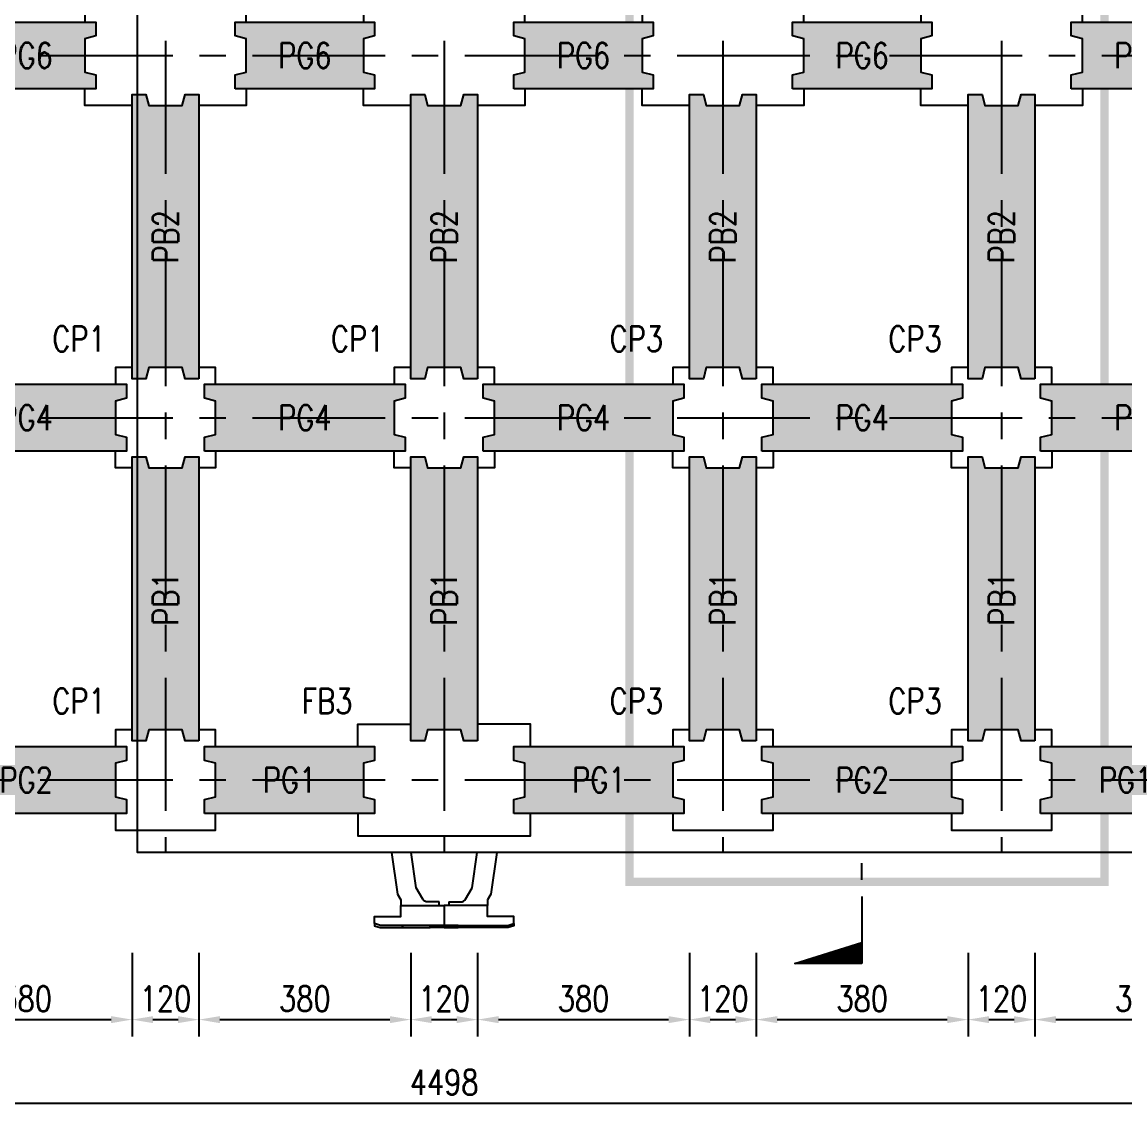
# Model space of a CAD drawing. Extents: x -3697 to 31808, y -9561 to -1274.
# Drawn here: x 22544 to 24522, y -6285 to -4315 of the extents above; entities that cross this region are included whole.
import ezdxf
from ezdxf.enums import TextEntityAlignment as Align

# ---------------------------------------------------------------- set-up
doc = ezdxf.new("R2010")
doc.units = 0
doc.header["$LTSCALE"] = 0.05
doc.linetypes.add('CENTER', pattern=[50.8, 31.75, -6.35, 6.35, -6.35])
doc.linetypes.add('DASHED', pattern=[19.05, 12.7, -6.35])
doc.layers.get('0').update_dxf_attribs({"linetype": 'CONTINUOUS'})
doc.layers.get('Defpoints').update_dxf_attribs({"linetype": 'CONTINUOUS'})
for name, color, linetype in [('DIM_03', 1, 'CONTINUOUS'), ('HB_0', 7, 'CONTINUOUS'), ('HB_DIM', 1, 'CONTINUOUS'), ('場鑄梁', 4, 'CONTINUOUS'), ('場鑄梁_虛線', 4, 'CONTINUOUS'), ('底圖', 7, 'CONTINUOUS'), ('防舷材', 7, 'CONTINUOUS'), ('預鑄梁', 7, 'CONTINUOUS'), ('預鑄梁_HATCH', 253, 'CONTINUOUS'), ('預鑄梁_TXT', 2, 'CONTINUOUS'), ('預鑄梁_外緣', 7, 'CONTINUOUS'), ('預鑄樁帽', 6, 'CONTINUOUS'), ('預鑄樁帽_TXT', 2, 'CONTINUOUS')]:
    doc.layers.add(name, color=color, linetype=linetype)
doc.layers.get('預鑄樁帽').off()
doc.styles.get("Standard").update_dxf_attribs({"font": 'ROMANS.shx', "width": 0.8, "bigfont": 'lchinap.shx'})
doc.styles.add('結構平面-V3$0$STANDARD', font='ROMANS', dxfattribs={"width": 0.8, "bigfont": 'LCHINA.shx'})
doc.dimstyles.new('150cm', dxfattribs={"dimscale": 15, "dimtxt": 3, "dimasz": 2.5, "dimexe": 2, "dimexo": 2, "dimgap": 1, "dimtad": 1, "dimdsep": 46, "dimtxsty": 'Standard', "dimcen": 0, "dimclrt": 2, "dimadec": 0, "dimazin": 0, "dimtfac": 1, "dimtix": 1, "dimtmove": 2, "dimatfit": 3, "dimfxl": 0, "dimtolj": 1, "dimtzin": 0, "dimarcsym": 0})

# ---------------------------------------------------------------- blocks, each defined once
blk = doc.blocks.new('*D195')
at = {"layer": 'Defpoints', "color": 0}
for p in [(22360.9, -5955.3), (22740.9, -5955.3), (22740.9, -6105.3)]:
    blk.add_point(p, dxfattribs=at)
at = {"layer": 'HB_DIM', "color": 0, "lineweight": -2}
for p, q in [((22360.9, -5985.3), (22360.9, -6135.3)), ((22740.9, -5985.3), (22740.9, -6135.3)), ((22398.4, -6105.3), (22703.4, -6105.3))]:
    blk.add_line(p, q, dxfattribs=at)
at = {"layer": 'HB_DIM', "color": 0}
for points in [[(22398.4, -6099.1), (22398.4, -6111.6), (22360.9, -6105.3)], [(22703.4, -6099.1), (22703.4, -6111.6), (22740.9, -6105.3)]]:
    blk.add_solid(points, dxfattribs=at)
at = {"layer": 'HB_DIM', "color": 2, "insert": (22550.9, -6067.8), "char_height": 45, "attachment_point": 5}
blk.add_mtext('\\A1;380', dxfattribs=at)
blk = doc.blocks.new('*D196')
at = {"layer": 'Defpoints', "color": 0}
for p in [(22740.9, -5955.3), (22860.9, -5955.3), (22860.9, -6105.3)]:
    blk.add_point(p, dxfattribs=at)
at = {"layer": 'HB_DIM', "color": 0, "lineweight": -2}
for p, q in [((22740.9, -5985.3), (22740.9, -6135.3)), ((22860.9, -5985.3), (22860.9, -6135.3)), ((22778.4, -6105.3), (22823.4, -6105.3))]:
    blk.add_line(p, q, dxfattribs=at)
at = {"layer": 'HB_DIM', "color": 0}
for points in [[(22778.4, -6099.1), (22778.4, -6111.6), (22740.9, -6105.3)], [(22823.4, -6099.1), (22823.4, -6111.6), (22860.9, -6105.3)]]:
    blk.add_solid(points, dxfattribs=at)
at = {"layer": 'HB_DIM', "color": 2, "insert": (22800.9, -6067.8), "char_height": 45, "attachment_point": 5}
blk.add_mtext('\\A1;120', dxfattribs=at)
blk = doc.blocks.new('*D197')
at = {"layer": 'Defpoints', "color": 0}
for p in [(22860.9, -5955.3), (23240.9, -5955.3), (23240.9, -6105.3)]:
    blk.add_point(p, dxfattribs=at)
at = {"layer": 'HB_DIM', "color": 0, "lineweight": -2}
for p, q in [((22860.9, -5985.3), (22860.9, -6135.3)), ((23240.9, -5985.3), (23240.9, -6135.3)), ((22898.4, -6105.3), (23203.4, -6105.3))]:
    blk.add_line(p, q, dxfattribs=at)
at = {"layer": 'HB_DIM', "color": 0}
for points in [[(22898.4, -6099.1), (22898.4, -6111.6), (22860.9, -6105.3)], [(23203.4, -6099.1), (23203.4, -6111.6), (23240.9, -6105.3)]]:
    blk.add_solid(points, dxfattribs=at)
at = {"layer": 'HB_DIM', "color": 2, "insert": (23050.9, -6067.8), "char_height": 45, "attachment_point": 5}
blk.add_mtext('\\A1;380', dxfattribs=at)
blk = doc.blocks.new('*D198')
at = {"layer": 'Defpoints', "color": 0}
for p in [(23240.9, -5955.3), (23360.9, -5955.3), (23360.9, -6105.3)]:
    blk.add_point(p, dxfattribs=at)
at = {"layer": 'HB_DIM', "color": 0, "lineweight": -2}
for p, q in [((23240.9, -5985.3), (23240.9, -6135.3)), ((23360.9, -5985.3), (23360.9, -6135.3)), ((23278.4, -6105.3), (23323.4, -6105.3))]:
    blk.add_line(p, q, dxfattribs=at)
at = {"layer": 'HB_DIM', "color": 0}
for points in [[(23278.4, -6099.1), (23278.4, -6111.6), (23240.9, -6105.3)], [(23323.4, -6099.1), (23323.4, -6111.6), (23360.9, -6105.3)]]:
    blk.add_solid(points, dxfattribs=at)
at = {"layer": 'HB_DIM', "color": 2, "insert": (23300.9, -6067.8), "char_height": 45, "attachment_point": 5}
blk.add_mtext('\\A1;120', dxfattribs=at)
blk = doc.blocks.new('*D199')
at = {"layer": 'Defpoints', "color": 0}
for p in [(23360.9, -5955.3), (23740.9, -5955.3), (23740.9, -6105.3)]:
    blk.add_point(p, dxfattribs=at)
at = {"layer": 'HB_DIM', "color": 0, "lineweight": -2}
for p, q in [((23360.9, -5985.3), (23360.9, -6135.3)), ((23740.9, -5985.3), (23740.9, -6135.3)), ((23398.4, -6105.3), (23703.4, -6105.3))]:
    blk.add_line(p, q, dxfattribs=at)
at = {"layer": 'HB_DIM', "color": 0}
for points in [[(23398.4, -6099.1), (23398.4, -6111.6), (23360.9, -6105.3)], [(23703.4, -6099.1), (23703.4, -6111.6), (23740.9, -6105.3)]]:
    blk.add_solid(points, dxfattribs=at)
at = {"layer": 'HB_DIM', "color": 2, "insert": (23550.9, -6067.8), "char_height": 45, "attachment_point": 5}
blk.add_mtext('\\A1;380', dxfattribs=at)
blk = doc.blocks.new('*D200')
at = {"layer": 'Defpoints', "color": 0}
for p in [(23740.9, -5955.3), (23860.9, -5955.3), (23860.9, -6105.3)]:
    blk.add_point(p, dxfattribs=at)
at = {"layer": 'HB_DIM', "color": 0, "lineweight": -2}
for p, q in [((23740.9, -5985.3), (23740.9, -6135.3)), ((23860.9, -5985.3), (23860.9, -6135.3)), ((23778.4, -6105.3), (23823.4, -6105.3))]:
    blk.add_line(p, q, dxfattribs=at)
at = {"layer": 'HB_DIM', "color": 0}
for points in [[(23778.4, -6099.1), (23778.4, -6111.6), (23740.9, -6105.3)], [(23823.4, -6099.1), (23823.4, -6111.6), (23860.9, -6105.3)]]:
    blk.add_solid(points, dxfattribs=at)
at = {"layer": 'HB_DIM', "color": 2, "insert": (23800.9, -6067.8), "char_height": 45, "attachment_point": 5}
blk.add_mtext('\\A1;120', dxfattribs=at)
blk = doc.blocks.new('*D201')
at = {"layer": 'Defpoints', "color": 0}
for p in [(23860.9, -5955.3), (24240.9, -5955.3), (24240.9, -6105.3)]:
    blk.add_point(p, dxfattribs=at)
at = {"layer": 'HB_DIM', "color": 0, "lineweight": -2}
for p, q in [((23860.9, -5985.3), (23860.9, -6135.3)), ((24240.9, -5985.3), (24240.9, -6135.3)), ((23898.4, -6105.3), (24203.4, -6105.3))]:
    blk.add_line(p, q, dxfattribs=at)
at = {"layer": 'HB_DIM', "color": 0}
for points in [[(23898.4, -6099.1), (23898.4, -6111.6), (23860.9, -6105.3)], [(24203.4, -6099.1), (24203.4, -6111.6), (24240.9, -6105.3)]]:
    blk.add_solid(points, dxfattribs=at)
at = {"layer": 'HB_DIM', "color": 2, "insert": (24050.9, -6067.8), "char_height": 45, "attachment_point": 5}
blk.add_mtext('\\A1;380', dxfattribs=at)
blk = doc.blocks.new('*D202')
at = {"layer": 'Defpoints', "color": 0}
for p in [(24240.9, -5955.3), (24360.9, -5955.3), (24360.9, -6105.3)]:
    blk.add_point(p, dxfattribs=at)
at = {"layer": 'HB_DIM', "color": 0, "lineweight": -2}
for p, q in [((24240.9, -5985.3), (24240.9, -6135.3)), ((24360.9, -5985.3), (24360.9, -6135.3)), ((24278.4, -6105.3), (24323.4, -6105.3))]:
    blk.add_line(p, q, dxfattribs=at)
at = {"layer": 'HB_DIM', "color": 0}
for points in [[(24278.4, -6099.1), (24278.4, -6111.6), (24240.9, -6105.3)], [(24323.4, -6099.1), (24323.4, -6111.6), (24360.9, -6105.3)]]:
    blk.add_solid(points, dxfattribs=at)
at = {"layer": 'HB_DIM', "color": 2, "insert": (24300.9, -6067.8), "char_height": 45, "attachment_point": 5}
blk.add_mtext('\\A1;120', dxfattribs=at)
blk = doc.blocks.new('*D203')
at = {"layer": 'Defpoints', "color": 0}
for p in [(24360.9, -5955.3), (24740.9, -5955.3), (24740.9, -6105.3)]:
    blk.add_point(p, dxfattribs=at)
at = {"layer": 'HB_DIM', "color": 0, "lineweight": -2}
for p, q in [((24360.9, -5985.3), (24360.9, -6135.3)), ((24740.9, -5985.3), (24740.9, -6135.3)), ((24398.4, -6105.3), (24703.4, -6105.3))]:
    blk.add_line(p, q, dxfattribs=at)
at = {"layer": 'HB_DIM', "color": 0}
for points in [[(24398.4, -6099.1), (24398.4, -6111.6), (24360.9, -6105.3)], [(24703.4, -6099.1), (24703.4, -6111.6), (24740.9, -6105.3)]]:
    blk.add_solid(points, dxfattribs=at)
at = {"layer": 'HB_DIM', "color": 2, "insert": (24550.9, -6067.8), "char_height": 45, "attachment_point": 5}
blk.add_mtext('\\A1;380', dxfattribs=at)
blk = doc.blocks.new('*D208')
at = {"layer": 'Defpoints', "color": 0}
for p in [(21051.9, -5805.3), (25549.9, -5805.3), (25549.9, -6255.3)]:
    blk.add_point(p, dxfattribs=at)
at = {"layer": 'HB_DIM', "color": 0, "lineweight": -2}
for p, q in [((21051.9, -5835.3), (21051.9, -6285.3)), ((25549.9, -5835.3), (25549.9, -6285.3)), ((21089.4, -6255.3), (25512.4, -6255.3))]:
    blk.add_line(p, q, dxfattribs=at)
at = {"layer": 'HB_DIM', "color": 0}
for points in [[(21089.4, -6249.1), (21089.4, -6261.6), (21051.9, -6255.3)], [(25512.4, -6249.1), (25512.4, -6261.6), (25549.9, -6255.3)]]:
    blk.add_solid(points, dxfattribs=at)
at = {"layer": 'HB_DIM', "color": 2, "insert": (23300.9, -6217.8), "char_height": 45, "attachment_point": 5}
blk.add_mtext('\\A1;4498', dxfattribs=at)
blk = doc.blocks.new('HP1250-flat-1')
at = {"color": 7, "linetype": 'Continuous'}
for points in [[(-0.947, 1.35), (-0.838, 0.601), (-0.78, 0.5), (-0.78, 0.4)], [(0.947, 1.35), (0.838, 0.601), (0.78, 0.5), (0.78, 0.4)]]:
    blk.add_lwpolyline(points, dxfattribs=at)
for points in [[(-0.09, 0.4), (-0.09, 0.457, 0.414214), (-0.095, 0.462), (-0.298, 0.462, -0.272631), (-0.385, 0.512), (-0.5, 0.715), (-0.594, 1.35)], [(0.09, 0.4), (0.09, 0.457, -0.414214), (0.095, 0.462), (0.298, 0.462, 0.272631), (0.385, 0.512), (0.5, 0.715), (0.594, 1.35)]]:
    blk.add_lwpolyline(points, format="xyb", dxfattribs=at)
for points in [[(0, 0.4), (0, 0.04), (-1.144, 0.04), (-1.25, 0.072), (-1.25, 0.2), (-0.78, 0.2), (-0.78, 0.4)], [(0, 0.4), (0, 0.04), (1.144, 0.04), (1.25, 0.072), (1.25, 0.2), (0.78, 0.2), (0.78, 0.4)], [(-1.15, 0), (-0.75, 0), (-0.75, 0.04), (-1.144, 0.04), (-1.25, 0.072), (-1.25, 0.03)], [(-0.75, 0.04), (-0.75, 0), (-0.25, 0), (-0.25, 0.04)], [(0, 0.04), (0, 0), (-0.25, 0), (-0.25, 0.04)], [(0, 0.04), (0, 0), (0.25, 0), (0.25, 0.04)], [(0.75, 0.04), (0.75, 0), (0.25, 0), (0.25, 0.04)], [(1.15, 0), (0.75, 0), (0.75, 0.04), (1.144, 0.04), (1.25, 0.072), (1.25, 0.03)]]:
    blk.add_lwpolyline(points, close=True, dxfattribs=at)
blk = doc.blocks.new('PG1')
at = {"layer": '預鑄梁_HATCH'}
blk.add_hatch(color=256, dxfattribs=at).paths.add_polyline_path([(0, 25), (0, 0), (305, 0), (305, 25), (285, 30), (285, 90), (305, 95), (305, 120), (0, 120), (0, 95), (20, 90), (20, 30)])
at = {"layer": '預鑄梁', "linetype": 'DASHED', "ltscale": 50}
blk.add_lwpolyline([(0, 0), (0, 25), (20, 30), (20, 90), (0, 95), (0, 120), (305, 120), (305, 95), (285, 90), (285, 30), (305, 25), (305, 0), (0, 0)], dxfattribs=at)
at = {"layer": '預鑄梁_外緣'}
blk.add_lwpolyline([(0, 0), (0, 25), (20, 30), (20, 90), (0, 95), (0, 120), (305, 120), (305, 95), (285, 90), (285, 30), (305, 25), (305, 0), (0, 0)], dxfattribs=at)
at = {"layer": '預鑄梁_TXT', "linetype": 'Continuous', "style": '結構平面-V3$0$STANDARD', "width": 0.8}
blk.add_text('PG1', height=45, rotation=0, dxfattribs=at).set_placement((152.5, 60), align=Align.MIDDLE)
blk = doc.blocks.new('PG2')
at = {"layer": '預鑄梁_HATCH'}
blk.add_hatch(color=256, dxfattribs=at).paths.add_polyline_path([(0, 25), (0, 0), (360, 0), (360, 25), (340, 30), (340, 90), (360, 95), (360, 120), (0, 120), (0, 95), (20, 90), (20, 30)])
at = {"layer": '預鑄梁', "linetype": 'DASHED', "ltscale": 50}
blk.add_lwpolyline([(0, 0), (0, 25), (20, 30), (20, 90), (0, 95), (0, 120), (360, 120), (360, 95), (340, 90), (340, 30), (360, 25), (360, 0), (0, 0)], dxfattribs=at)
at = {"layer": '預鑄梁_外緣'}
blk.add_lwpolyline([(0, 0), (0, 25), (20, 30), (20, 90), (0, 95), (0, 120), (360, 120), (360, 95), (340, 90), (340, 30), (360, 25), (360, 0), (0, 0)], dxfattribs=at)
at = {"layer": '預鑄梁_TXT', "linetype": 'Continuous', "style": '結構平面-V3$0$STANDARD', "width": 0.8}
blk.add_text('PG2', height=45, rotation=0, dxfattribs=at).set_placement((180, 60), align=Align.MIDDLE)
blk = doc.blocks.new('PG4')
at = {"layer": '預鑄梁_HATCH'}
blk.add_hatch(color=256, dxfattribs=at).paths.add_polyline_path([(0, 25), (0, 0), (360, 0), (360, 25), (340, 30), (340, 90), (360, 95), (360, 120), (0, 120), (0, 95), (20, 90), (20, 30)])
at = {"layer": '預鑄梁', "linetype": 'DASHED', "ltscale": 50}
blk.add_lwpolyline([(0, 0), (0, 25), (20, 30), (20, 90), (0, 95), (0, 120), (360, 120), (360, 95), (340, 90), (340, 30), (360, 25), (360, 0), (0, 0)], dxfattribs=at)
at = {"layer": '預鑄梁_外緣'}
blk.add_lwpolyline([(0, 0), (0, 25), (20, 30), (20, 90), (0, 95), (0, 120), (360, 120), (360, 95), (340, 90), (340, 30), (360, 25), (360, 0), (0, 0)], dxfattribs=at)
at = {"layer": '預鑄梁_TXT', "linetype": 'Continuous', "style": '結構平面-V3$0$STANDARD', "width": 0.8}
blk.add_text('PG4', height=45, rotation=0, dxfattribs=at).set_placement((180, 60), align=Align.MIDDLE)
blk = doc.blocks.new('PG6')
at = {"layer": '預鑄梁_HATCH'}
blk.add_hatch(color=256, dxfattribs=at).paths.add_polyline_path([(250, 0), (250, 25), (230, 30), (230, 90), (250, 95), (250, 120), (0, 120), (0, 95), (20, 90), (20, 30), (0, 25), (0, 0)])
at = {"layer": '預鑄梁', "linetype": 'DASHED', "ltscale": 50}
blk.add_lwpolyline([(0, 0), (0, 25), (20, 30), (20, 90), (0, 95), (0, 120), (250, 120), (250, 95), (230, 90), (230, 30), (250, 25), (250, 0), (0, 0)], dxfattribs=at)
at = {"layer": '預鑄梁_外緣'}
blk.add_lwpolyline([(0, 0), (0, 25), (20, 30), (20, 90), (0, 95), (0, 120), (250, 120), (250, 95), (230, 90), (230, 30), (250, 25), (250, 0), (0, 0)], dxfattribs=at)
at = {"layer": '預鑄梁_TXT', "linetype": 'Continuous', "style": '結構平面-V3$0$STANDARD', "width": 0.8}
blk.add_text('PG6', height=45, rotation=0, dxfattribs=at).set_placement((125, 60), align=Align.MIDDLE)
blk = doc.blocks.new('PB1')
at = {"layer": '預鑄梁_HATCH'}
blk.add_hatch(color=256, dxfattribs=at).paths.add_polyline_path([(-25, 0), (0, 0), (0, 510), (-25, 510), (-30, 490), (-90, 490), (-95, 510), (-120, 510), (-120, 0), (-95, 0), (-90, 20), (-30, 20)])
at = {"layer": '預鑄梁', "linetype": 'DASHED', "ltscale": 50}
blk.add_lwpolyline([(0, 0), (-25, 0), (-30, 20), (-90, 20), (-95, 0), (-120, 0), (-120, 510), (-95, 510), (-90, 490), (-30, 490), (-25, 510), (0, 510), (0, 0)], dxfattribs=at)
at = {"layer": '預鑄梁_外緣'}
blk.add_lwpolyline([(0, 0), (-25, 0), (-30, 20), (-90, 20), (-95, 0), (-120, 0), (-120, 510), (-95, 510), (-90, 490), (-30, 490), (-25, 510), (0, 510), (0, 0)], dxfattribs=at)
at = {"layer": '預鑄梁_TXT', "linetype": 'Continuous', "style": '結構平面-V3$0$STANDARD', "width": 0.8}
blk.add_text('PB1', height=45, rotation=90, dxfattribs=at).set_placement((-60, 255), align=Align.MIDDLE)
blk = doc.blocks.new('PB2')
at = {"layer": '預鑄梁_HATCH'}
blk.add_hatch(color=256, dxfattribs=at).paths.add_polyline_path([(-25, 0), (0, 0), (0, 510), (-25, 510), (-30, 490), (-90, 490), (-95, 510), (-120, 510), (-120, 0), (-95, 0), (-90, 20), (-30, 20)])
at = {"layer": '預鑄梁', "linetype": 'DASHED', "ltscale": 50}
blk.add_lwpolyline([(0, 0), (-25, 0), (-30, 20), (-90, 20), (-95, 0), (-120, 0), (-120, 510), (-95, 510), (-90, 490), (-30, 490), (-25, 510), (0, 510), (0, 0)], dxfattribs=at)
at = {"layer": '預鑄梁_外緣'}
blk.add_lwpolyline([(0, 0), (-25, 0), (-30, 20), (-90, 20), (-95, 0), (-120, 0), (-120, 510), (-95, 510), (-90, 490), (-30, 490), (-25, 510), (0, 510), (0, 0)], dxfattribs=at)
at = {"layer": '預鑄梁_TXT', "linetype": 'Continuous', "style": '結構平面-V3$0$STANDARD', "width": 0.8}
blk.add_text('PB2', height=45, rotation=90, dxfattribs=at).set_placement((-60, 255), align=Align.MIDDLE)
blk = doc.blocks.new('CP1')
at = {"layer": '預鑄樁帽_TXT', "linetype": 'Continuous', "width": 0.8}
blk.add_text('CP1', height=45, dxfattribs=at).set_placement((-255.3, 241.6), align=Align.MIDDLE)
blk = doc.blocks.new('CP3')
at = {"layer": '預鑄樁帽_TXT', "linetype": 'Continuous', "width": 0.8}
blk.add_text('CP3', height=45, dxfattribs=at).set_placement((-255.3, 241.6), align=Align.MIDDLE)
blk = doc.blocks.new('FB3')
at = {"layer": '預鑄樁帽_TXT', "linetype": 'Continuous', "width": 0.8}
blk.add_text('FB3', height=45, dxfattribs=at).set_placement((-365.3, 241.6), align=Align.MIDDLE)
blk = doc.blocks.new('*X332')
at = {"color": 0, "linetype": 'Continuous'}
for p, q in [((81.65, 269.21), (82.89, 270.45)), ((81.83, 269.21), (83.14, 270.53)), ((82, 269.21), (83.4, 270.61)), ((82.18, 269.21), (83.66, 270.69)), ((82.36, 269.21), (83.91, 270.77)), ((82.53, 269.21), (84.17, 270.85)), ((82.71, 269.21), (84.43, 270.93)), ((82.89, 269.21), (84.69, 271.01)), ((83.06, 269.21), (84.94, 271.09)), ((83.24, 269.21), (85.2, 271.17)), ((83.42, 269.21), (85.46, 271.25)), ((83.59, 269.21), (85.71, 271.33)), ((83.77, 269.21), (85.97, 271.41)), ((83.95, 269.21), (86.23, 271.49)), ((84.12, 269.21), (86.49, 271.57)), ((84.3, 269.21), (86.74, 271.65)), ((84.48, 269.21), (86.93, 271.66)), ((84.65, 269.21), (86.93, 271.48)), ((84.83, 269.21), (86.93, 271.31)), ((85.01, 269.21), (86.93, 271.13)), ((85.19, 269.21), (86.93, 270.95)), ((85.36, 269.21), (86.93, 270.78)), ((85.54, 269.21), (86.93, 270.6)), ((79, 269.21), (79.03, 269.24)), ((79.17, 269.21), (79.29, 269.32)), ((79.35, 269.21), (79.54, 269.4)), ((79.53, 269.21), (79.8, 269.48)), ((79.71, 269.21), (80.06, 269.56)), ((79.88, 269.21), (80.31, 269.64)), ((80.06, 269.21), (80.57, 269.72)), ((80.24, 269.21), (80.83, 269.8)), ((80.41, 269.21), (81.09, 269.88)), ((80.59, 269.21), (81.34, 269.96)), ((80.77, 269.21), (81.6, 270.04)), ((80.94, 269.21), (81.86, 270.12)), ((81.12, 269.21), (82.11, 270.2)), ((81.3, 269.21), (82.37, 270.29)), ((81.47, 269.21), (82.63, 270.37)), ((85.72, 269.21), (86.93, 270.42)), ((85.89, 269.21), (86.93, 270.25)), ((86.07, 269.21), (86.93, 270.07)), ((86.25, 269.21), (86.93, 269.89)), ((86.42, 269.21), (86.93, 269.72)), ((86.6, 269.21), (86.93, 269.54)), ((86.78, 269.21), (86.93, 269.36))]:
    blk.add_line(p, q, dxfattribs=at)
blk = doc.blocks.new('SEND-n')
at = {"color": 3}
for p, q in [((8, 0), (0, 0)), ((10, 0), (12, 0))]:
    blk.add_line(p, q, dxfattribs=at)
at = {"color": 2, "linetype": 'Continuous'}
blk.add_lwpolyline([(0, 0), (0, 8), (2.5, 0)], close=True, dxfattribs=at)
at = {"color": 2, "linetype": 'Continuous', "rotation": 270}
blk.add_blockref('*X332', (-269.21, 86.93), dxfattribs=at)
blk = doc.blocks.new('碼頭結構總配置圖')
at = {"layer": '場鑄梁'}
for points in [[(22740.9, -4285.3), (22655.9, -4285.3), (22655.9, -4315.3)], [(22945.9, -4315.3), (22945.9, -4285.3), (22860.9, -4285.3)], [(23240.9, -4285.3), (23155.9, -4285.3), (23155.9, -4315.3)], [(23445.9, -4315.3), (23445.9, -4285.3), (23360.9, -4285.3)], [(23740.9, -4285.3), (23655.9, -4285.3), (23655.9, -4315.3)], [(23945.9, -4315.3), (23945.9, -4285.3), (23860.9, -4285.3)], [(24240.9, -4285.3), (24155.9, -4285.3), (24155.9, -4315.3)], [(24445.9, -4315.3), (24445.9, -4285.3), (24360.9, -4285.3)], [(22740.9, -4465.3), (22655.9, -4465.3), (22655.9, -4435.3)], [(22945.9, -4435.3), (22945.9, -4465.3), (22860.9, -4465.3)], [(23240.9, -4465.3), (23155.9, -4465.3), (23155.9, -4435.3)], [(23445.9, -4435.3), (23445.9, -4465.3), (23360.9, -4465.3)], [(23740.9, -4465.3), (23655.9, -4465.3), (23655.9, -4435.3)], [(23945.9, -4435.3), (23945.9, -4465.3), (23860.9, -4465.3)], [(24240.9, -4465.3), (24155.9, -4465.3), (24155.9, -4435.3)], [(24445.9, -4435.3), (24445.9, -4465.3), (24360.9, -4465.3)], [(22740.9, -4935.3), (22710.9, -4935.3), (22710.9, -4965.3)], [(22890.9, -4965.3), (22890.9, -4935.3), (22860.9, -4935.3)], [(23240.9, -4935.3), (23210.9, -4935.3), (23210.9, -4965.3)], [(23390.9, -4965.3), (23390.9, -4935.3), (23360.9, -4935.3)], [(23740.9, -4935.3), (23710.9, -4935.3), (23710.9, -4965.3)], [(23890.9, -4965.3), (23890.9, -4935.3), (23860.9, -4935.3)], [(24240.9, -4935.3), (24210.9, -4935.3), (24210.9, -4965.3)], [(24390.9, -4965.3), (24390.9, -4935.3), (24360.9, -4935.3)], [(22740.9, -5115.3), (22710.9, -5115.3), (22710.9, -5085.3)], [(22890.9, -5085.3), (22890.9, -5115.3), (22860.9, -5115.3)], [(23240.9, -5115.3), (23210.9, -5115.3), (23210.9, -5085.3)], [(23390.9, -5085.3), (23390.9, -5115.3), (23360.9, -5115.3)], [(23740.9, -5115.3), (23710.9, -5115.3), (23710.9, -5085.3)], [(23890.9, -5085.3), (23890.9, -5115.3), (23860.9, -5115.3)], [(24240.9, -5115.3), (24210.9, -5115.3), (24210.9, -5085.3)], [(24390.9, -5085.3), (24390.9, -5115.3), (24360.9, -5115.3)], [(23145.9, -5615.3), (23145.9, -5575.3), (23240.9, -5575.3)], [(23455.9, -5615.3), (23455.9, -5575.3), (23360.9, -5575.3)], [(22740.9, -5585.3), (22710.9, -5585.3), (22710.9, -5615.3)], [(22890.9, -5615.3), (22890.9, -5585.3), (22860.9, -5585.3)], [(23740.9, -5585.3), (23710.9, -5585.3), (23710.9, -5615.3)], [(23890.9, -5615.3), (23890.9, -5585.3), (23860.9, -5585.3)], [(24240.9, -5585.3), (24210.9, -5585.3), (24210.9, -5615.3)], [(24390.9, -5615.3), (24390.9, -5585.3), (24360.9, -5585.3)], [(22710.9, -5735.3), (22710.9, -5765.3), (22890.9, -5765.3), (22890.9, -5735.3)], [(23145.9, -5735.3), (23145.9, -5775.3), (23455.9, -5775.3), (23455.9, -5735.3)], [(23710.9, -5735.3), (23710.9, -5765.3), (23890.9, -5765.3), (23890.9, -5735.3)], [(24210.9, -5735.3), (24210.9, -5765.3), (24390.9, -5765.3), (24390.9, -5735.3)]]:
    blk.add_lwpolyline(points, dxfattribs=at)
at = {"layer": '場鑄梁_虛線', "linetype": 'DASHED', "ltscale": 50}
for points in [[(22740.9, -4285.3), (22655.9, -4285.3), (22655.9, -4315.3)], [(22945.9, -4315.3), (22945.9, -4285.3), (22860.9, -4285.3)], [(23240.9, -4285.3), (23155.9, -4285.3), (23155.9, -4315.3)], [(23445.9, -4315.3), (23445.9, -4285.3), (23360.9, -4285.3)], [(23740.9, -4285.3), (23655.9, -4285.3), (23655.9, -4315.3)], [(23945.9, -4315.3), (23945.9, -4285.3), (23860.9, -4285.3)], [(24240.9, -4285.3), (24155.9, -4285.3), (24155.9, -4315.3)], [(24445.9, -4315.3), (24445.9, -4285.3), (24360.9, -4285.3)], [(22740.9, -4465.3), (22655.9, -4465.3), (22655.9, -4435.3)], [(22945.9, -4435.3), (22945.9, -4465.3), (22860.9, -4465.3)], [(23240.9, -4465.3), (23155.9, -4465.3), (23155.9, -4435.3)], [(23445.9, -4435.3), (23445.9, -4465.3), (23360.9, -4465.3)], [(23740.9, -4465.3), (23655.9, -4465.3), (23655.9, -4435.3)], [(23945.9, -4435.3), (23945.9, -4465.3), (23860.9, -4465.3)], [(24240.9, -4465.3), (24155.9, -4465.3), (24155.9, -4435.3)], [(24445.9, -4435.3), (24445.9, -4465.3), (24360.9, -4465.3)], [(22740.9, -4935.3), (22710.9, -4935.3), (22710.9, -4965.3)], [(22890.9, -4965.3), (22890.9, -4935.3), (22860.9, -4935.3)], [(23240.9, -4935.3), (23210.9, -4935.3), (23210.9, -4965.3)], [(23390.9, -4965.3), (23390.9, -4935.3), (23360.9, -4935.3)], [(23740.9, -4935.3), (23710.9, -4935.3), (23710.9, -4965.3)], [(23890.9, -4965.3), (23890.9, -4935.3), (23860.9, -4935.3)], [(24240.9, -4935.3), (24210.9, -4935.3), (24210.9, -4965.3)], [(24390.9, -4965.3), (24390.9, -4935.3), (24360.9, -4935.3)], [(22740.9, -5115.3), (22710.9, -5115.3), (22710.9, -5085.3)], [(22890.9, -5085.3), (22890.9, -5115.3), (22860.9, -5115.3)], [(23240.9, -5115.3), (23210.9, -5115.3), (23210.9, -5085.3)], [(23390.9, -5085.3), (23390.9, -5115.3), (23360.9, -5115.3)], [(23740.9, -5115.3), (23710.9, -5115.3), (23710.9, -5085.3)], [(23890.9, -5085.3), (23890.9, -5115.3), (23860.9, -5115.3)], [(24240.9, -5115.3), (24210.9, -5115.3), (24210.9, -5085.3)], [(24390.9, -5085.3), (24390.9, -5115.3), (24360.9, -5115.3)], [(23145.9, -5615.3), (23145.9, -5575.3), (23240.9, -5575.3)], [(23455.9, -5615.3), (23455.9, -5575.3), (23360.9, -5575.3)], [(22740.9, -5585.3), (22710.9, -5585.3), (22710.9, -5615.3)], [(22890.9, -5615.3), (22890.9, -5585.3), (22860.9, -5585.3)], [(23740.9, -5585.3), (23710.9, -5585.3), (23710.9, -5615.3)], [(23890.9, -5615.3), (23890.9, -5585.3), (23860.9, -5585.3)], [(24240.9, -5585.3), (24210.9, -5585.3), (24210.9, -5615.3)], [(24390.9, -5615.3), (24390.9, -5585.3), (24360.9, -5585.3)], [(22710.9, -5735.3), (22710.9, -5765.3), (22890.9, -5765.3), (22890.9, -5735.3)], [(23145.9, -5735.3), (23145.9, -5775.3), (23455.9, -5775.3), (23455.9, -5735.3)], [(23710.9, -5735.3), (23710.9, -5765.3), (23890.9, -5765.3), (23890.9, -5735.3)], [(24210.9, -5735.3), (24210.9, -5765.3), (24390.9, -5765.3), (24390.9, -5735.3)]]:
    blk.add_lwpolyline(points, dxfattribs=at)
at = {"layer": '底圖', "color": 252, "linetype": 'CENTER', "ltscale": 150}
for p, q in [((22800.9, -2825.3), (22800.9, -5805.3)), ((23300.9, -2825.3), (23300.9, -5805.3)), ((23800.9, -2825.3), (23800.9, -5805.3)), ((24300.9, -2825.3), (24300.9, -5805.3)), ((21051.9, -4375.3), (25550.9, -4375.3)), ((21051.9, -5025.3), (25550.9, -5025.3)), ((21051.9, -5675.3), (25550.9, -5675.3))]:
    blk.add_line(p, q, dxfattribs=at)
at = {"layer": '底圖', "color": 4, "linetype": 'Continuous'}
blk.add_lwpolyline([(25549.9, -2825.3), (25549.9, -5805.3), (22750.9, -5805.3), (22750.9, -2825.3), (25549.9, -2825.3)], dxfattribs=at)
at = {"layer": 'DIM_03', "linetype": 'Continuous', "xscale": 14.99999999999999, "yscale": 14.99999999999999, "zscale": 14.99999999999999, "rotation": 90.00000086094916}
blk.add_blockref('SEND-n', (24050.1, -6004.5), dxfattribs=at)
at = {"layer": '防舷材', "xscale": 100, "yscale": 100, "zscale": 100}
blk.add_blockref('HP1250-flat-1', (23300.9, -5940.3), dxfattribs=at)
at = {"layer": '預鑄梁'}
for name, p in [('PG6', (22425.9, -4435.3)), ('PG6', (22925.9, -4435.3)), ('PG6', (23425.9, -4435.3)), ('PG6', (23925.9, -4435.3)), ('PG6', (24425.9, -4435.3)), ('PB2', (22860.9, -4955.3)), ('PB2', (23360.9, -4955.3)), ('PB2', (23860.9, -4955.3)), ('PB2', (24360.9, -4955.3)), ('PG4', (22370.9, -5085.3)), ('PG4', (22870.9, -5085.3)), ('PG4', (23370.9, -5085.3)), ('PG4', (23870.9, -5085.3)), ('PG4', (24370.9, -5085.3)), ('PB1', (22860.9, -5605.3)), ('PB1', (23360.9, -5605.3)), ('PB1', (23860.9, -5605.3)), ('PB1', (24360.9, -5605.3)), ('PG2', (22370.9, -5735.3)), ('PG1', (22870.9, -5735.3)), ('PG1', (23425.9, -5735.3)), ('PG2', (23870.9, -5735.3)), ('PG1', (24370.9, -5735.3))]:
    blk.add_blockref(name, p, dxfattribs=at)
at = {"layer": '預鑄樁帽'}
for name, p in [('CP1', (22900.9, -5125.3)), ('CP1', (23400.9, -5125.3)), ('CP3', (23900.9, -5125.3)), ('CP3', (24400.9, -5125.3)), ('CP1', (22900.9, -5775.3)), ('FB3', (23455.9, -5775.3)), ('CP3', (23900.9, -5775.3)), ('CP3', (24400.9, -5775.3))]:
    blk.add_blockref(name, p, dxfattribs=at)

msp = doc.modelspace()

# ---------------------------------------------------------------- linework, layer by layer
at = {"layer": 'HB_0', "color": 1, "linetype": 'DASHED', "ltscale": 150, "const_width": 15}
msp.add_lwpolyline([(24353.887, -2690.294), (24485.849, -2690.294), (24485.849, -5858.301), (23633.491, -5858.301), (23633.491, -2690.294), (23766.078, -2690.294)], dxfattribs=at)

# ---------------------------------------------------------------- block references
at = {"layer": 'HB_0'}
msp.add_blockref('碼頭結構總配置圖', (0, 0), dxfattribs=at)

# ---------------------------------------------------------------- dimensions: what is measured, and where the dimension line sits
at = {"layer": 'HB_DIM'}
for base, p1, p2, picture, middle in [((25549.926, -6255.327), (21051.926, -5805.327), (25549.926, -5805.327), '*D208', (23300.926, -6217.827)), ((22740.926, -6105.327), (22360.926, -5955.327), (22740.926, -5955.327), '*D195', (22550.926, -6067.827)), ((22860.926, -6105.327), (22740.926, -5955.327), (22860.926, -5955.327), '*D196', (22800.926, -6067.827)), ((23240.926, -6105.327), (22860.926, -5955.327), (23240.926, -5955.327), '*D197', (23050.926, -6067.827)), ((23360.926, -6105.327), (23240.926, -5955.327), (23360.926, -5955.327), '*D198', (23300.926, -6067.827)), ((23740.926, -6105.327), (23360.926, -5955.327), (23740.926, -5955.327), '*D199', (23550.926, -6067.827)), ((23860.926, -6105.327), (23740.926, -5955.327), (23860.926, -5955.327), '*D200', (23800.926, -6067.827)), ((24240.926, -6105.327), (23860.926, -5955.327), (24240.926, -5955.327), '*D201', (24050.926, -6067.827)), ((24360.926, -6105.327), (24240.926, -5955.327), (24360.926, -5955.327), '*D202', (24300.926, -6067.827)), ((24740.926, -6105.327), (24360.926, -5955.327), (24740.926, -5955.327), '*D203', (24550.926, -6067.827))]:
    dim = msp.add_linear_dim(base=base, p1=p1, p2=p2, dimstyle='150cm', dxfattribs=at)
    dim.commit()
    dim.dimension.update_dxf_attribs({"geometry": picture, "text_midpoint": middle})

doc.saveas('drawing.dxf')
